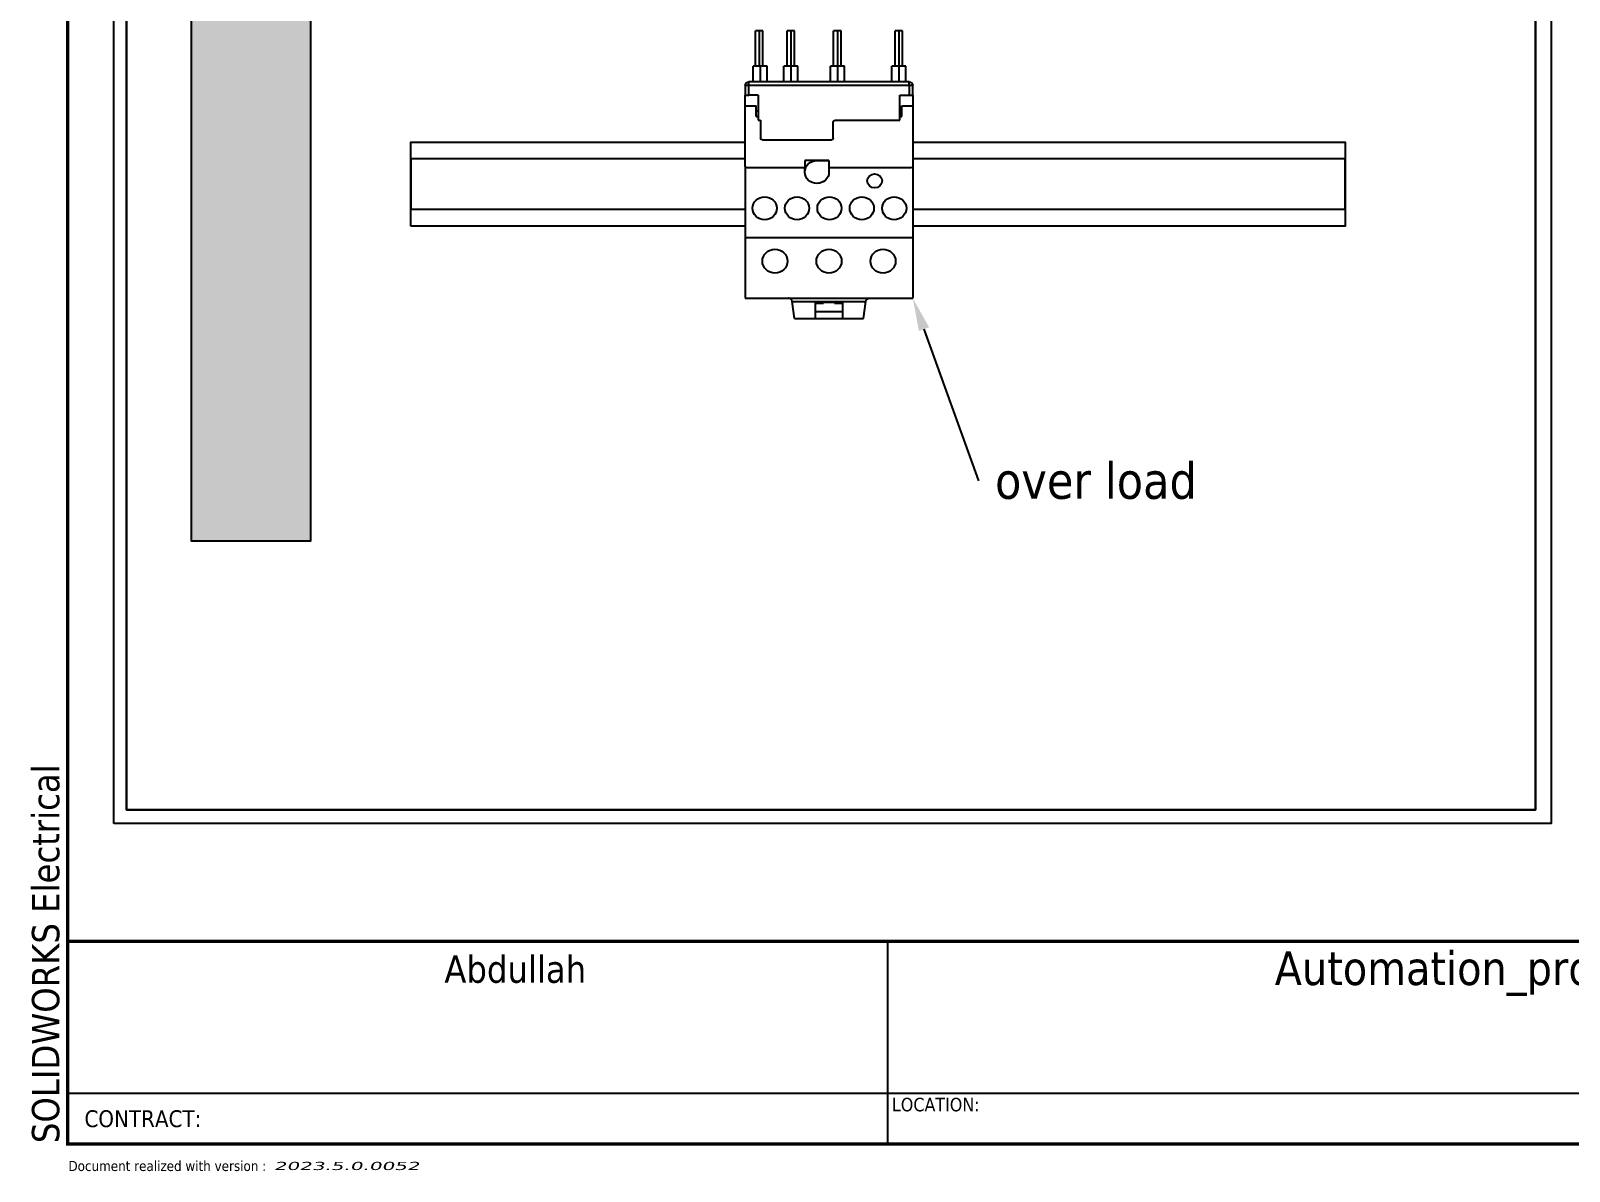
# Model space of a CAD drawing. Header units: inches. Extents: x -29.6 to 16.6, y -1.6 to 10.6.
# Drawn here: x 0.17 to 8.6, y 0.22 to 6.46 of the extents above; entities that cross this region are included whole.
import ezdxf
from ezdxf import colors
from ezdxf.entities.mleader import LeaderData, LeaderLine
from ezdxf.enums import TextEntityAlignment as Align
from ezdxf.math import Vec2, Vec3

# ---------------------------------------------------------------- set-up
doc = ezdxf.new("R2010")
doc.units = ezdxf.units.IN
doc.header["$LTSCALE"] = 0.5
doc.header["$MEASUREMENT"] = 0
doc.layers.add('THICK', color=7, linetype='Continuous')
doc.layers.add('TITLEBLOCK', color=7, linetype='Continuous')
doc.styles.add('TAHOMA_STANDARD', font='tahoma.ttf')

# ---------------------------------------------------------------- blocks, each defined once
blk = doc.blocks.new('TR_FDP_ANSI_B_SCALE_EN')
at = {"color": 7}
for p, q in [((4.8623, 0.37), (4.8623, 1.48)), ((11.446, 0.6475), (0.37, 0.6475))]:
    blk.add_line(p, q, dxfattribs=at)
at = {"color": 7, "const_width": 0.0185}
blk.add_lwpolyline([(0.37, 10.619), (16.62, 10.619), (16.62, 0.37), (0.37, 0.37)], close=True, dxfattribs=at)
blk.add_lwpolyline([(0.37, 1.48), (16.62, 1.48)], dxfattribs=at)
at = {"color": 7, "style": 'TAHOMA_STANDARD'}
for s, height, p in [('LOCATION:', 0.074, (4.8853, 0.586)), ('CONTRACT:', 0.0925, (0.4625, 0.5087)), ('Document realized with version :', 0.0555, (0.375, 0.25))]:
    blk.add_text(s, height=height, dxfattribs=at).set_placement(p, align=Align.MIDDLE_LEFT)
blk.add_attdef('#APP_NAME', text='', height=0.15, rotation=90, dxfattribs=at).set_placement((0.25, 0.375), align=Align.MIDDLE_LEFT)
for tag, height, p in [('#PROJECT_DWG_OFFICE', 0.15, (2.8222, 1.2527)), ('#FOLIO_TZ_0_L1', 0.185, (8.1771, 1.2403)), ('#PROJECT_DWG_OFFICE_ADDRESS_1', 0.111, (2.8222, 1.0441)), ('#FOLIO_TZ_1_L1', 0.148, (8.1797, 0.957)), ('#PROJECT_DWG_OFFICE_ADDRESS_2', 0.111, (2.8222, 0.8939)), ('#PROJECT_DWG_OFFICE_ADDRESS_3', 0.111, (2.8222, 0.7376)), ('#FOLIO_TZ_2_L1', 0.148, (8.1775, 0.7455))]:
    blk.add_attdef(tag, text='', height=height, dxfattribs=at).set_placement(p, align=Align.CENTER)
for tag, height, p in [('#REV_NO_-0', 0.1, (11.62, 1.38)), ('#REV_NO_-1', 0.1, (11.62, 1.2)), ('#REV_NO_-2', 0.1, (11.62, 1.01)), ('#REV_NO', 0.148, (16.25, 0.8679)), ('#FOLIO_TAG', 0.148, (16.25, 0.5129))]:
    blk.add_attdef(tag, text='', height=height, dxfattribs=at).set_placement(p, align=Align.MIDDLE_CENTER)
for tag, height, p in [('#REV_CREATED_ON_-0', 0.1, (11.84, 1.38)), ('#REV_CREATED_BY_-0', 0.1, (12.57, 1.38)), ('#REV_NO_-0_TZ_0_L1', 0.1, (13.31, 1.38)), ('#FOLIO_SCALE_DEN', 0.14, (16.3, 1.2)), ('#REV_CREATED_ON_-1', 0.1, (11.84, 1.2)), ('#REV_CREATED_BY_-1', 0.1, (12.57, 1.2)), ('#REV_NO_-1_TZ_0_L1', 0.1, (13.31, 1.2)), ('#REV_CREATED_ON_-2', 0.1, (11.84, 1.01)), ('#REV_CREATED_BY_-2', 0.1, (12.57, 1.01)), ('#REV_NO_-2_TZ_0_L1', 0.1, (13.31, 1.01)), ('#FOLIO_LOC_TAG', 0.1295, (5.7103, 0.5156))]:
    blk.add_attdef(tag, text='', height=height, dxfattribs=at).set_placement(p, align=Align.MIDDLE_LEFT)
for tag, height, p in [('#FOLIO_SCALE_NUM', 0.14, (16.2, 1.2)), ('#FOLIO_LOC_TZ_0_L1', 0.1295, (11.354, 0.5156))]:
    blk.add_attdef(tag, text='', height=height, dxfattribs=at).set_placement(p, align=Align.MIDDLE_RIGHT)
for tag, p, height in [('##BUNDLE_TX_0_L1', (11.4581, 0.5998), 0.08), ('##BUNDLE_TX_1_L1', (14.0581, 0.5998), 0.08), ('#BUNDLE_TX_0', (11.5081, 0.4498), 0.0925), ('#BUNDLE_TX_1', (14.1078, 0.4498), 0.0925)]:
    blk.add_attdef(tag, p, '', height=height, dxfattribs=at)
blk.add_attdef('#PROJECT_CONTRACT_NUM', text='', height=0.1295, dxfattribs=at).set_placement((1.1467, 0.4183), align=Align.BOTTOM_LEFT)
at = {"color": 7, "style": 'TAHOMA_STANDARD', "oblique": 15, "width": 2.071003}
blk.add_attdef('#ELVER', text='', height=0.0447, dxfattribs=at).set_placement((1.5, 0.25), align=Align.MIDDLE_LEFT)
blk = doc.blocks.new('EW_2D_Cabinet')
for points in [[(-0.03, 0), (-0.03, 105), (115.27, 105), (115.27, 0)], [(1, 1), (1, 104), (114, 104), (114, 1)]]:
    blk.add_lwpolyline(points, close=True)
blk = doc.blocks.new('EW_2D_RAIL_COLORED')
at = {"color": 71}
blk.add_wipeout([(0, -5), (0, 5), (38, 5), (38, -5)], dxfattribs=at)
at = {"color": 30}
blk.add_lwpolyline([(0, -5), (0, 5), (38, 5), (38, -5)], close=True, dxfattribs=at)
at = {"color": 5}
blk.add_lwpolyline([(0, 3), (0, -3), (38, -3), (38, 3)], close=True, dxfattribs=at)
blk = doc.blocks.new('EW_2D_Duct')
at = {"color": 71}
blk.add_wipeout([(0, -10), (0, 10), (65, 10), (65, -10)], dxfattribs=at)
blk.add_hatch(color=9).paths.add_polyline_path([(0, 10), (0, -10), (65, -10), (65, 10)])
blk.add_lwpolyline([(0, 10), (0, -10), (65, -10), (65, 10)], close=True)
blk = doc.blocks.new('RTD32-2400')
at = {"color": 71}
blk.add_wipeout([(0, -5.75), (0, 75.75), (45, 75.75), (45, -5.75)], dxfattribs=at)
at = {"layer": 'THICK'}
for p, q in [((2.75, 75.75), (3.75, 75.75)), ((2.75, 65.75), (2.75, 75.75)), ((3.75, 75.75), (4.75, 75.75)), ((3.75, 75.75), (3.75, 65.75)), ((4.75, 65.75), (4.75, 75.75)), ((19.25, 75.75), (20.25, 75.75)), ((19.25, 65.75), (19.25, 75.75)), ((20.25, 75.75), (21.25, 75.75)), ((20.25, 75.75), (20.25, 65.75)), ((21.25, 65.75), (21.25, 75.75)), ((31.75, 75.75), (32.75, 75.75)), ((31.75, 65.75), (31.75, 75.75)), ((32.75, 75.75), (33.75, 75.75)), ((32.75, 75.75), (32.75, 65.75)), ((33.75, 65.75), (33.75, 75.75)), ((40.25, 75.75), (41.25, 75.75)), ((40.25, 65.75), (40.25, 75.75)), ((41.25, 75.75), (42.25, 75.75)), ((41.25, 75.75), (41.25, 65.75)), ((42.25, 65.75), (42.25, 75.75)), ((1.88, 65.75), (3.75, 65.75)), ((1.88, 61.34), (1.88, 65.75)), ((3.75, 65.75), (5.62, 65.75)), ((3.75, 65.75), (3.75, 61.34)), ((5.62, 61.34), (5.62, 65.75)), ((18.38, 65.75), (20.25, 65.75)), ((18.38, 61.34), (18.38, 65.75)), ((20.25, 65.75), (22.12, 65.75)), ((20.25, 65.75), (20.25, 61.34)), ((22.12, 61.34), (22.12, 65.75)), ((30.88, 65.75), (32.75, 65.75)), ((30.88, 61.34), (30.88, 65.75)), ((32.75, 65.75), (34.62, 65.75)), ((32.75, 65.75), (32.75, 61.34)), ((34.62, 61.34), (34.62, 65.75)), ((39.12, 65.75), (41, 65.75)), ((39.12, 61.34), (39.12, 65.75)), ((41, 65.75), (42.87, 65.75)), ((41, 65.75), (41, 61.34)), ((42.87, 61.34), (42.87, 65.75)), ((0, 57.5), (0, 60.34)), ((1, 60.34), (0, 60.34)), ((1, 60.34), (1, 61.34)), ((1, 61.34), (44, 61.34)), ((44, 60.34), (1, 60.34)), ((1, 60.34), (1, 57.5)), ((44, 60.34), (44, 61.34)), ((44, 57.5), (44, 60.34)), ((45, 60.34), (44, 60.34)), ((45, 60.34), (45, 57.5)), ((0, 57.5), (0, 54.5)), ((1, 57.5), (0, 57.5)), ((3, 54.5), (0, 54.5)), ((0, 54.5), (0, 37.42)), ((3.5, 57.5), (1, 57.5)), ((3, 51.5), (3, 54.5)), ((3.5, 51.5), (3.5, 57.5)), ((41.5, 57.5), (41.5, 51.5)), ((41.5, 57.5), (44, 57.5)), ((42, 51.5), (42, 54.5)), ((45, 54.5), (42, 54.5)), ((45, 57.5), (44, 57.5)), ((45, 54.5), (45, 57.5)), ((45, 37.42), (45, 54.5)), ((3.5, 53), (3, 53)), ((3.5, 51.5), (3, 51.5)), ((3.5, 50.42), (3.5, 51.5)), ((20.85, 50.42), (3.5, 50.42)), ((21.35, 45.37), (21.35, 49.92)), ((41.5, 50.42), (40.85, 50.42)), ((40.85, 50.42), (40.85, 45.37)), ((41.5, 53), (42, 53)), ((41.5, 51.5), (41.5, 50.42)), ((42, 51.5), (41.5, 51.5)), ((40.35, 44.87), (21.85, 44.87)), ((0, 37.42), (0, 17.25)), ((22.5, 39.01), (28.97, 39.01)), ((22.5, 39), (22.5, 39.01)), ((22.5, 39), (22.5, 35.75)), ((25.75, 39), (22.5, 39)), ((28.97, 39.01), (28.97, 36.92)), ((45, 37.42), (45, 17.25)), ((0.5, 36.92), (22.5, 36.92)), ((22.5, 35.75), (22.5, 35.74)), ((28.97, 36.92), (44.5, 36.92)), ((29, 35.75), (29, 36.92)), ((25.74, 32.5), (25.75, 32.5)), ((45, 17.25), (0, 17.25)), ((0, 17.25), (0, 0)), ((45, 17.25), (45, 0)), ((45, 0), (0, 0)), ((33.34, 0), (33.38, 0)), ((11.66, 0), (11.62, 0)), ((11.72, 0), (11.66, 0)), ((11.77, -0.01), (11.72, 0)), ((11.82, -0.02), (11.77, -0.01)), ((11.87, -0.03), (11.82, -0.02)), ((11.92, -0.05), (11.87, -0.03)), ((11.97, -0.07), (11.92, -0.05)), ((12.02, -0.09), (11.97, -0.07)), ((12.07, -0.11), (12.02, -0.09)), ((12.12, -0.14), (12.07, -0.11)), ((12.17, -0.17), (12.12, -0.14)), ((12.21, -0.2), (12.17, -0.17)), ((12.26, -0.23), (12.21, -0.2)), ((12.3, -0.27), (12.26, -0.23)), ((12.34, -0.31), (12.3, -0.27)), ((12.38, -0.35), (12.34, -0.31)), ((12.41, -0.39), (12.38, -0.35)), ((12.44, -0.44), (12.41, -0.39)), ((12.47, -0.49), (12.44, -0.44)), ((12.5, -0.53), (12.47, -0.49)), ((12.52, -0.58), (12.5, -0.53)), ((12.54, -0.63), (12.52, -0.58)), ((12.56, -0.68), (12.54, -0.63)), ((12.58, -0.73), (12.56, -0.68)), ((12.59, -0.78), (12.58, -0.73)), ((12.6, -0.83), (12.59, -0.78)), ((12.61, -0.88), (12.6, -0.83)), ((32.39, -0.88), (12.61, -0.88)), ((13.21, -5.75), (12.61, -0.88)), ((18.75, -1.46), (18.76, -1.45)), ((18.75, -1.47), (18.75, -1.46)), ((18.75, -1.49), (18.75, -1.47)), ((18.75, -1.5), (18.75, -1.49)), ((18.75, -5.75), (18.75, -1.5)), ((18.75, -3.89), (26.25, -3.89)), ((18.76, -1.42), (18.77, -1.4)), ((18.76, -1.43), (18.76, -1.42)), ((18.76, -1.45), (18.76, -1.43)), ((21, -1.39), (18.77, -1.39)), ((18.77, -1.4), (18.77, -1.39)), ((18.78, -1.38), (18.79, -1.36)), ((18.77, -1.39), (18.78, -1.38)), ((18.79, -1.36), (18.8, -1.35)), ((18.8, -1.35), (18.81, -1.34)), ((18.81, -1.34), (18.82, -1.33)), ((18.82, -1.33), (18.83, -1.32)), ((18.83, -1.32), (18.84, -1.31)), ((18.84, -1.31), (18.85, -1.3)), ((18.85, -1.3), (18.86, -1.29)), ((18.86, -1.29), (18.88, -1.28)), ((18.88, -1.28), (18.89, -1.28)), ((18.89, -1.28), (18.9, -1.27)), ((18.9, -1.27), (18.92, -1.26)), ((18.92, -1.26), (18.93, -1.26)), ((18.93, -1.26), (18.95, -1.26)), ((18.95, -1.26), (18.96, -1.25)), ((18.96, -1.25), (18.97, -1.25)), ((18.97, -1.25), (18.99, -1.25)), ((18.99, -1.25), (19, -1.25)), ((19, -1.25), (26, -1.25)), ((21, -1.39), (21, -1.25)), ((24, -1.39), (24, -1.25)), ((26.23, -1.39), (24, -1.39)), ((26, -1.25), (26.01, -1.25)), ((26.01, -1.25), (26.02, -1.25)), ((26.02, -1.25), (26.04, -1.25)), ((26.04, -1.25), (26.05, -1.25)), ((26.05, -1.25), (26.06, -1.26)), ((26.06, -1.26), (26.07, -1.26)), ((26.07, -1.26), (26.08, -1.26)), ((26.08, -1.26), (26.09, -1.27)), ((26.09, -1.27), (26.11, -1.27)), ((26.11, -1.27), (26.12, -1.28)), ((26.12, -1.28), (26.13, -1.29)), ((26.13, -1.29), (26.14, -1.29)), ((26.14, -1.29), (26.15, -1.3)), ((26.15, -1.3), (26.16, -1.31)), ((26.16, -1.31), (26.17, -1.32)), ((26.17, -1.32), (26.18, -1.33)), ((26.18, -1.33), (26.19, -1.34)), ((26.19, -1.34), (26.2, -1.35)), ((26.2, -1.35), (26.21, -1.36)), ((26.21, -1.36), (26.21, -1.37)), ((26.21, -1.37), (26.22, -1.38)), ((26.22, -1.38), (26.23, -1.39)), ((26.23, -1.39), (26.23, -1.41)), ((26.23, -1.41), (26.24, -1.42)), ((26.24, -1.42), (26.24, -1.43)), ((26.24, -1.43), (26.24, -1.44)), ((26.24, -1.44), (26.25, -1.45)), ((26.25, -1.45), (26.25, -1.46)), ((26.25, -1.46), (26.25, -1.48)), ((26.25, -1.48), (26.25, -1.49)), ((26.25, -1.49), (26.25, -1.5)), ((26.25, -1.5), (26.25, -5.75)), ((31.79, -5.75), (32.39, -0.88)), ((32.39, -0.88), (32.4, -0.83)), ((32.4, -0.83), (32.41, -0.78)), ((32.41, -0.78), (32.42, -0.73)), ((32.42, -0.73), (32.44, -0.68)), ((32.44, -0.68), (32.46, -0.63)), ((32.46, -0.63), (32.48, -0.58)), ((32.48, -0.58), (32.5, -0.53)), ((32.5, -0.53), (32.53, -0.49)), ((32.53, -0.49), (32.56, -0.44)), ((32.56, -0.44), (32.59, -0.39)), ((32.59, -0.39), (32.62, -0.35)), ((32.62, -0.35), (32.66, -0.31)), ((32.66, -0.31), (32.7, -0.27)), ((32.7, -0.27), (32.74, -0.23)), ((32.74, -0.23), (32.79, -0.2)), ((32.79, -0.2), (32.83, -0.17)), ((32.83, -0.17), (32.88, -0.14)), ((32.88, -0.14), (32.93, -0.11)), ((32.93, -0.11), (32.98, -0.09)), ((32.98, -0.09), (33.03, -0.07)), ((33.03, -0.07), (33.08, -0.05)), ((33.08, -0.05), (33.13, -0.03)), ((33.13, -0.03), (33.18, -0.02)), ((33.18, -0.02), (33.23, -0.01)), ((33.23, -0.01), (33.28, 0)), ((33.28, 0), (33.34, 0)), ((18.75, -5.75), (13.21, -5.75)), ((26.25, -5.75), (18.75, -5.75)), ((31.79, -5.75), (26.25, -5.75))]:
    blk.add_line(p, q, dxfattribs=at)
for centre, radius, start, end in [((1, 60.34), 1, 90, 180), ((44, 60.34), 1, 0, 90), ((20.85, 49.92), 0.5, 0, 90), ((21.85, 45.37), 0.5, 180, 270), ((40.35, 45.37), 0.5, 270, 0), ((0.5, 37.42), 0.5, 180, 270), ((25.75, 35.75), 3.25, 0, 90), ((44.5, 37.42), 0.5, 270, 0), ((10.25, 33.25), 2, 0, 180), ((10.25, 33.25), 2, 180, 0), ((25.75, 35.75), 3.25, 180, 270), ((25.74, 35.74), 3.24, 180, 270), ((25.76, 35.74), 3.24, 270, 0), ((5, 25.5), 3.25, 0, 180), ((5, 25.5), 3.25, 180, 0), ((13.69, 25.5), 3.25, 0, 180), ((13.69, 25.5), 3.25, 180, 0), ((22.38, 25.5), 3.25, 0, 180), ((22.38, 25.5), 3.25, 180, 0), ((31.07, 25.5), 3.25, 0, 180), ((31.07, 25.5), 3.25, 180, 0), ((39.76, 25.5), 3.25, 0, 180), ((39.76, 25.5), 3.25, 180, 0), ((8, 10.5), 3.38, 0, 180), ((22.5, 10.5), 3.38, 0, 180), ((37, 10.5), 3.38, 0, 180), ((8, 10.5), 3.38, 180, 0), ((22.5, 10.5), 3.38, 180, 0), ((37, 10.5), 3.38, 180, 0)]:
    blk.add_arc(centre, radius, start, end, dxfattribs=at)

msp = doc.modelspace()

# ---------------------------------------------------------------- linework, layer by layer
msp.add_lwpolyline([(0.6933, 9.924), (0.6933, 2.2), (8.4101, 2.2), (8.4101, 9.924)], close=True)

# ---------------------------------------------------------------- block references
at = {"xscale": 0.06829023425807054, "yscale": 0.07499062617172851}
msp.add_blockref('EW_2D_Cabinet', (0.625, 2.125), dxfattribs=at)
at = {"layer": 'TITLEBLOCK'}
ref = msp.add_blockref('TR_FDP_ANSI_B_SCALE_EN', (0, 0), dxfattribs=at)
ref.add_attrib('#FOLIO_TZ_0_L1', 'Automation_project_1', dxfattribs={"layer": '0', "color": 7, "height": 0.185, "style": 'TAHOMA_STANDARD'}).set_placement((8.1771, 1.2403), align=Align.CENTER)
ref.add_attrib('#ELVER', '2023.5.0.0052', dxfattribs={"layer": '0', "color": 7, "height": 0.044664, "style": 'TAHOMA_STANDARD', "oblique": 15, "width": 2.071003}).set_placement((1.5, 0.25), align=Align.MIDDLE_LEFT)
ref.add_attrib('#PROJECT_DWG_OFFICE', 'Abdullah', dxfattribs={"layer": '0', "color": 7, "height": 0.15, "style": 'TAHOMA_STANDARD'}).set_placement((2.8222, 1.2527), align=Align.CENTER)
ref.add_attrib('#APP_NAME', 'SOLIDWORKS Electrical', dxfattribs={"layer": '0', "color": 7, "height": 0.15, "rotation": 90, "style": 'TAHOMA_STANDARD'}).set_placement((0.25, 0.375), align=Align.MIDDLE_LEFT)

# ---------------------------------------------------------------- next in the draw order: block references
at = {"xscale": 0.09085402786190189, "yscale": 0.03280839895013123, "rotation": 270}
msp.add_blockref('EW_2D_Duct', (1.375, 9.5781), dxfattribs=at)
at = {"xscale": 0.1346871114794861, "yscale": 0.04593175853018373}
msp.add_blockref('EW_2D_RAIL_COLORED', (2.25, 5.625), dxfattribs=at)

# ---------------------------------------------------------------- next in the draw order: block references
at = {"extrusion": (0, 0, -1), "xscale": 0.02041411490230387, "yscale": 0.01932273803197913, "rotation": 360}
msp.add_blockref('RTD32-2400', (-5, 5), dxfattribs=at)

# ---------------------------------------------------------------- next in the draw order: leaders
ml = msp.add_multileader_mtext('Standard')
ml.set_content('over load', style='TAHOMA_STANDARD')
ml.set_leader_properties()
ml.build(insert=Vec2(0, 0))
ml.multileader.update_dxf_attribs({"has_dogleg": 0, "text_right_attachment_type": 6, "dogleg_length": 0.36, "arrow_head_size": 0.18})
ctx = ml.context
ctx.base_point, ctx.char_height, ctx.arrow_head_size, ctx.landing_gap_size = Vec3(5, 4), 0.2, 0.18, 0.09
ctx.right_attachment = 6
notes = []
notes.append((ctx, [(0, (1, 1, 0), (5, 4), (1, 0), 0.36, [(0, [(5, 5)], 0, [])])]))
ctx.mtext.insert = Vec3(5.45, 4.1021)
for ctx, leaders in notes:
    for number, flags, end, landing, length, lines in leaders:
        leader = LeaderData()
        leader.index, (leader.has_last_leader_line, leader.has_dogleg_vector, leader.attachment_direction) = number, flags
        leader.last_leader_point, leader.dogleg_vector, leader.dogleg_length = Vec3(end), Vec3(landing), length
        for number, points, colour, breaks in lines:
            line = LeaderLine()
            line.index, line.vertices, line.color, line.breaks = number, Vec3.list(points), colors.encode_raw_color(colour), breaks
            leader.lines.append(line)
        ctx.leaders.append(leader)

doc.saveas('drawing.dxf')
